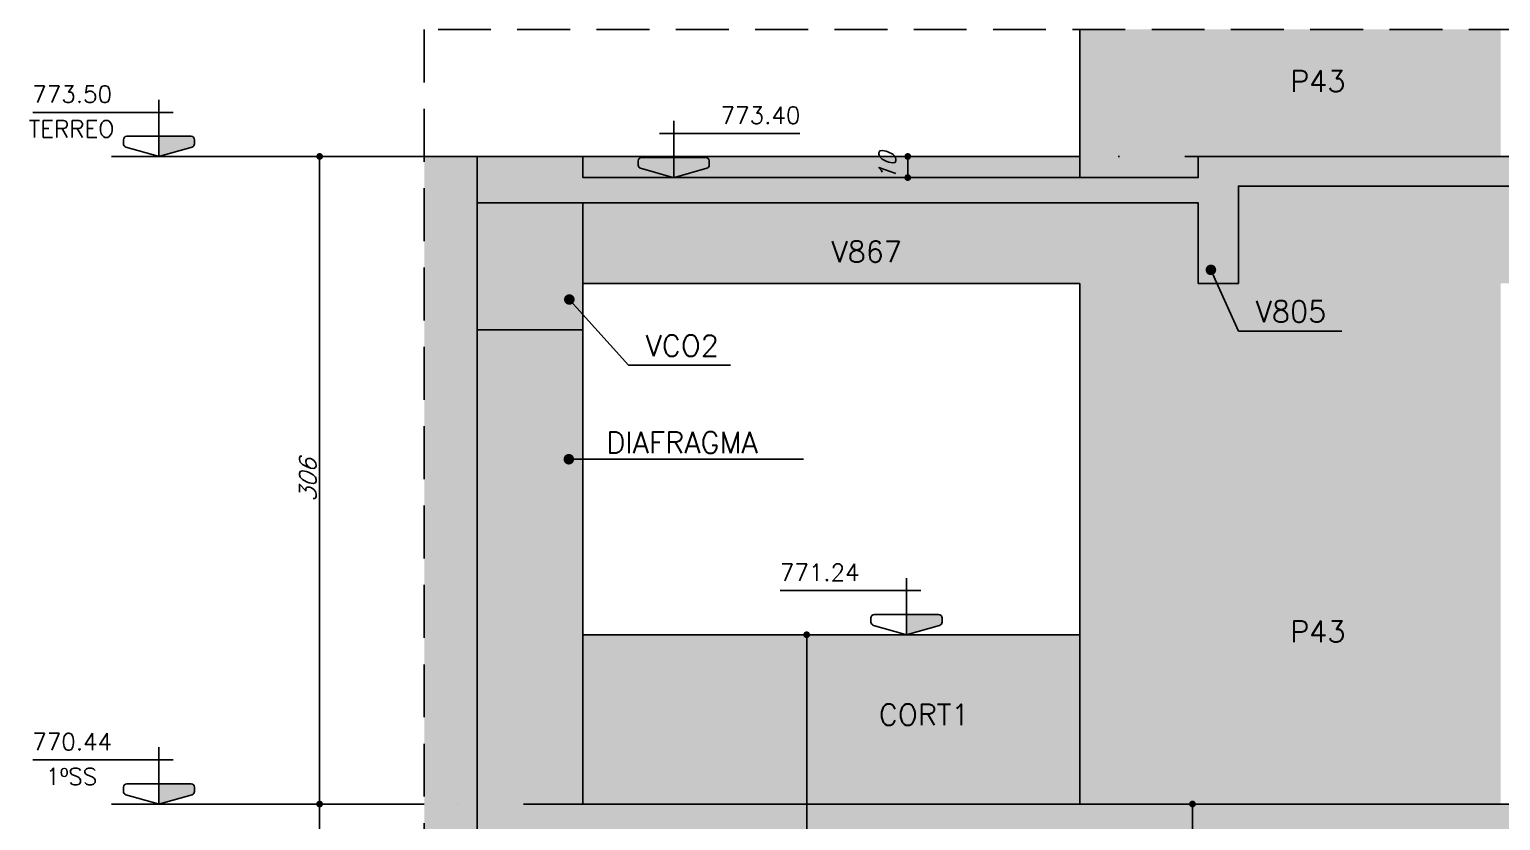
# Model space of a CAD drawing. Header units: millimetres. Extents: x 0 to 8720, y 0 to 4500.
# Drawn here: x 4000 to 4696, y 1851 to 2225 of the extents above; entities that cross this region are included whole.
import ezdxf
from ezdxf import colors
from ezdxf.entities.mleader import LeaderData, LeaderLine
from ezdxf.enums import TextEntityAlignment as Align
from ezdxf.math import Vec2, Vec3

# ---------------------------------------------------------------- set-up
doc = ezdxf.new("R2010")
doc.units = ezdxf.units.MM
doc.header["$LTSCALE"] = 50
doc.linetypes.add('DASHED', pattern=[0.75, 0.5, -0.25])
doc.linetypes.add('DIVIDE2', pattern=[0.625, 0.25, -0.125, 0, -0.125, 0, -0.125])
for name, color, linetype in [('F-AUX', 2, 'Continuous'), ('F-AUX-DET', 2, 'Continuous'), ('F-AUX-RED', 1, 'Continuous'), ('F-CORTE', 4, 'Continuous'), ('F-COTAS', 106, 'Continuous'), ('F-EIXOS-DET', 1, 'Continuous'), ('F-NÍVEL-VISTA', 2, 'Continuous'), ('F-SOLIDO-CORTE', 71, 'Continuous'), ('F-TEXTO', 6, 'Continuous'), ('F-TEXTO-YELLOW', 2, 'Continuous'), ('F-VISTA', 2, 'Continuous'), ('F-VISTA SÓLIDO', 254, 'Continuous')]:
    doc.layers.add(name, color=color, linetype=linetype)
doc.styles.add('CP-TEXT-INCL', font='simplex.shx', dxfattribs={"oblique": 20})
doc.styles.add('MCP', font='simplex.shx')
doc.styles.get("Standard").update_dxf_attribs({"font": 'txt.shx'})
doc.dimstyles.new('CP-COTAS-50', dxfattribs={"dimscale": 0.64, "dimtxt": 12.5, "dimasz": 5, "dimexe": 5, "dimexo": 5, "dimgap": 2.5, "dimtad": 1, "dimdec": 1, "dimdsep": 46, "dimtxsty": 'CP-TEXT-INCL', "dimblk1": 'DOT', "dimblk2": 'DOT', "dimsah": 1, "dimcen": 9, "dimclrd": 256, "dimclre": 256, "dimclrt": 256, "dimadec": 0, "dimazin": 0, "dimtfac": 1, "dimtdec": 1, "dimtmove": 2, "dimatfit": 3, "dimldrblk": 'DOT', "dimfxl": 5, "dimtolj": 1, "dimarcsym": 0})

# ---------------------------------------------------------------- blocks, each defined once
blk = doc.blocks.new('_DOT')
at = {"color": 0, "linetype": 'ByBlock'}
blk.add_line((-0.5, 0), (-1, 0), dxfattribs=at)
at = {"color": 0, "linetype": 'ByBlock', "const_width": 0.5}
blk.add_lwpolyline([(-0.25, 0, 1), (0.25, 0, 1)], format="xyb", close=True, dxfattribs=at)
blk = doc.blocks.new('*D97')
at = {"layer": 'F-COTAS', "lineweight": -2, "transparency": 16777216}
for p, q in [((4424.53, 2164.99), (4412.22, 2164.99)), ((4415.42, 2158.19), (4415.42, 2161.79)), ((4424.53, 2154.99), (4412.22, 2154.99))]:
    blk.add_line(p, q, dxfattribs=at)
at = {"layer": 'F-COTAS', "lineweight": -2, "transparency": 16777216, "xscale": 3.2, "yscale": 3.2, "zscale": 3.2}
for p, rotation in [((4415.42, 2164.99), 90), ((4415.42, 2154.99), 270)]:
    blk.add_blockref('_DOT', p, dxfattribs=dict(at, rotation=rotation))
at = {"layer": 'F-COTAS', "transparency": 16777216, "insert": (4405.82, 2159.99), "char_height": 8, "attachment_point": 5, "rotation": 90, "style": 'CP-TEXT-INCL'}
blk.add_mtext('\\A1;10', dxfattribs=at)
blk = doc.blocks.new('Nível - Vista')
at = {"layer": 'F-NÍVEL-VISTA'}
blk.add_hatch(color=71, dxfattribs=at).paths.add_polyline_path([(0, 0.238), (-0.38, 0.238, 0.414214), (-0.42, 0.198), (-0.42, 0.148, 0.331206), (-0.391, 0.11), (-0.011, 0.002, 0.072993), (0, 0)])
at = {"layer": 'F-NÍVEL-VISTA', "color": 2}
for p, q in [((0, 0.67), (0, 0)), ((-0.168, 0.521), (1.493, 0.521))]:
    blk.add_line(p, q, dxfattribs=at)
blk.add_lwpolyline([(-0.011, 0.002, 0.146769), (0.011, 0.002), (0.391, 0.11, 0.331206), (0.42, 0.148), (0.42, 0.198, 0.414214), (0.38, 0.238), (-0.38, 0.238, 0.414214), (-0.42, 0.198), (-0.42, 0.148, 0.331206), (-0.391, 0.11), (-0.011, 0.002, 0.146769), (0.011, 0.002)], format="xyb", dxfattribs=at)
at = {"layer": 'F-TEXTO', "color": 3, "style": 'MCP'}
for tag, p in [('NÍVEL', (1.026, 0.636)), ('NÍVEL_DETALHE', (1.02, 0.186))]:
    blk.add_attdef(tag, text='', height=0.2, dxfattribs=at).set_placement(p, align=Align.CENTER)
blk = doc.blocks.new('*D142')
at = {"layer": 'F-COTAS', "lineweight": -2, "transparency": 16777216}
blk.add_line((4550.08, 1707.19), (4550.08, 1855.79), dxfattribs=at)
at = {"layer": 'F-COTAS', "lineweight": -2, "transparency": 16777216, "xscale": 3.2, "yscale": 3.2, "zscale": 3.2}
for p, rotation in [((4550.08, 1858.99), 90), ((4550.08, 1703.99), 270)]:
    blk.add_blockref('_DOT', p, dxfattribs=dict(at, rotation=rotation))
at = {"layer": 'F-COTAS', "transparency": 16777216, "insert": (4544.48, 1781.49), "char_height": 8, "attachment_point": 5, "rotation": 90, "style": 'CP-TEXT-INCL'}
blk.add_mtext('\\A1;155', dxfattribs=at)
blk = doc.blocks.new('*D180')
at = {"layer": 'F-COTAS', "lineweight": -2, "transparency": 16777216}
for p, q in [((4094.67, 2164.99), (4140.49, 2164.99)), ((4137.29, 1862.19), (4137.29, 2161.79)), ((4123.76, 1858.99), (4140.49, 1858.99))]:
    blk.add_line(p, q, dxfattribs=at)
at = {"layer": 'F-COTAS', "lineweight": -2, "transparency": 16777216, "xscale": 3.2, "yscale": 3.2, "zscale": 3.2}
for p, rotation in [((4137.29, 2164.99), 90), ((4137.29, 1858.99), 270)]:
    blk.add_blockref('_DOT', p, dxfattribs=dict(at, rotation=rotation))
at = {"layer": 'F-COTAS', "transparency": 16777216, "insert": (4131.69, 2011.99), "char_height": 8, "attachment_point": 5, "rotation": 90, "style": 'CP-TEXT-INCL'}
blk.add_mtext('\\A1;306', dxfattribs=at)
blk = doc.blocks.new('*D182')
at = {"layer": 'F-COTAS', "lineweight": -2, "transparency": 16777216}
for p, q in [((4123.76, 1858.99), (4140.49, 1858.99)), ((4137.29, 1682.19), (4137.29, 1855.79)), ((4111.29, 1678.99), (4140.49, 1678.99))]:
    blk.add_line(p, q, dxfattribs=at)
at = {"layer": 'F-COTAS', "lineweight": -2, "transparency": 16777216, "xscale": 3.2, "yscale": 3.2, "zscale": 3.2}
for p, rotation in [((4137.29, 1858.99), 90), ((4137.29, 1678.99), 270)]:
    blk.add_blockref('_DOT', p, dxfattribs=dict(at, rotation=rotation))
at = {"layer": 'F-COTAS', "transparency": 16777216, "insert": (4131.69, 1768.99), "char_height": 8, "attachment_point": 5, "rotation": 90, "style": 'CP-TEXT-INCL'}
blk.add_mtext('\\A1;180', dxfattribs=at)
blk = doc.blocks.new('*D192')
at = {"layer": 'F-COTAS', "lineweight": -2, "transparency": 16777216}
for p, q in [((4094.67, 2164.99), (4140.49, 2164.99)), ((4137.29, 1862.19), (4137.29, 2161.79)), ((4123.76, 1858.99), (4140.49, 1858.99))]:
    blk.add_line(p, q, dxfattribs=at)
at = {"layer": 'F-COTAS', "lineweight": -2, "transparency": 16777216, "xscale": 3.2, "yscale": 3.2, "zscale": 3.2}
for p, rotation in [((4137.29, 2164.99), 90), ((4137.29, 1858.99), 270)]:
    blk.add_blockref('_DOT', p, dxfattribs=dict(at, rotation=rotation))
at = {"layer": 'F-COTAS', "transparency": 16777216, "insert": (4131.69, 2011.99), "char_height": 8, "attachment_point": 5, "rotation": 90, "style": 'CP-TEXT-INCL'}
blk.add_mtext('\\A1;306', dxfattribs=at)
blk = doc.blocks.new('*D194')
at = {"layer": 'F-COTAS', "lineweight": -2, "transparency": 16777216}
for p, q in [((4123.76, 1858.99), (4140.49, 1858.99)), ((4137.29, 1682.19), (4137.29, 1855.79)), ((4111.29, 1678.99), (4140.49, 1678.99))]:
    blk.add_line(p, q, dxfattribs=at)
at = {"layer": 'F-COTAS', "lineweight": -2, "transparency": 16777216, "xscale": 3.2, "yscale": 3.2, "zscale": 3.2}
for p, rotation in [((4137.29, 1858.99), 90), ((4137.29, 1678.99), 270)]:
    blk.add_blockref('_DOT', p, dxfattribs=dict(at, rotation=rotation))
at = {"layer": 'F-COTAS', "transparency": 16777216, "insert": (4131.69, 1768.99), "char_height": 8, "attachment_point": 5, "rotation": 90, "style": 'CP-TEXT-INCL'}
blk.add_mtext('\\A1;180', dxfattribs=at)
blk = doc.blocks.new('*D273')
at = {"layer": 'F-COTAS', "lineweight": -2, "transparency": 16777216}
for p, q in [((4367.44, 1938.99), (4364.42, 1938.99)), ((4367.62, 1707.19), (4367.62, 1935.79)), ((4367.44, 1703.99), (4364.42, 1703.99))]:
    blk.add_line(p, q, dxfattribs=at)
at = {"layer": 'F-COTAS', "lineweight": -2, "transparency": 16777216, "xscale": 3.2, "yscale": 3.2, "zscale": 3.2}
for p, rotation in [((4367.62, 1938.99), 90), ((4367.62, 1703.99), 270)]:
    blk.add_blockref('_DOT', p, dxfattribs=dict(at, rotation=rotation))
at = {"layer": 'F-COTAS', "transparency": 16777216, "insert": (4362.02, 1821.49), "char_height": 8, "attachment_point": 5, "rotation": 90, "style": 'CP-TEXT-INCL'}
blk.add_mtext('\\A1;235', dxfattribs=at)

msp = doc.modelspace()

# ---------------------------------------------------------------- hatches: boundary and pattern name
at = {"layer": 'F-AUX-DET'}
h = msp.add_hatch(dxfattribs=at)
h.set_pattern_fill('EARTH', color=252, scale=5, angle=45)
h.set_pattern_definition([(45, (-5994.112, -2175.006), (0, 44.90128), [31.75, -31.75]), (45, (-6002.53, -2166.587), (0, 44.90128), [31.75, -31.75]), (45, (-6010.95, -2158.168), (0, 44.90128), [31.75, -31.75]), (135, (-6010.95, -2152.555), (-44.90128, 0), [31.75, -31.75]), (135, (-6002.53, -2144.136), (-44.90128, 0), [31.75, -31.75]), (135, (-5994.112, -2135.717), (-44.90128, 0), [31.75, -31.75])])
h.paths.add_polyline_path([(4186.78, 179.99), (4211.78, 179.99), (4211.78, 2164.99), (4186.78, 2164.99)])
h.paths.add_polyline_path([(6845.78, 179.99), (6955.78, 179.99), (6955.78, 1562.99), (6845.78, 1562.99)])
at = {"layer": 'F-SOLIDO-CORTE'}
h = msp.add_hatch(color=256, dxfattribs=at)
h.dxf.hatch_style = 1
h.paths.add_polyline_path([(4211.78, 2142.99), (4261.78, 2142.99), (4261.78, 2142.99), (4509.52, 2142.99), (4552.78, 2142.99), (4552.78, 2104.99), (4555.56, 2104.99), (4571.78, 2104.99), (4571.78, 2113.77), (4571.78, 2150.99), (4638.51, 2150.99), (4744.37, 2150.99), (5027.78, 2150.99), (5027.78, 2104.99), (5030.56, 2104.99), (5046.78, 2104.99), (5046.78, 2113.77), (5046.78, 2150.99), (5363.5, 2150.99), (5417.78, 2150.99), (5417.78, 2104.99), (5420.56, 2104.99), (5436.78, 2104.99), (5436.78, 2113.77), (5436.78, 2150.99), (5487.05, 2150.99), (5640.71, 2150.99), (5895.3, 2150.99), (5907.64, 2150.99), (5916.28, 2150.99), (5916.28, 2094.99), (5935.28, 2094.99), (5935.28, 2105.8), (5935.28, 2140.99), (6000.18, 2140.99), (6041.63, 2140.99), (6211.51, 2140.99), (6355.78, 2140.99), (6355.78, 2094.99), (6368.13, 2094.99), (6435.78, 2094.99), (6435.78, 2104.25), (6435.78, 2140.99), (6818.03, 2140.99), (6854.99, 2140.99), (6867.34, 2140.99), (6887.78, 2140.99), (6887.78, 2094.99), (6906.78, 2094.99), (6906.78, 2104.25), (6906.78, 2154.99), (6903.85, 2154.99), (6887.78, 2154.99), (6867.34, 2154.99), (6854.99, 2154.99), (6826.78, 2154.99), (6807.78, 2154.99), (6435.78, 2154.99), (6368.13, 2154.99), (6355.78, 2154.99), (6211.51, 2154.99), (6186.78, 2154.99), (6167.78, 2154.99), (6041.63, 2154.99), (6000.18, 2154.99), (5935.28, 2154.99), (5935.28, 2164.99), (5932.35, 2164.99), (5916.28, 2164.99), (5907.64, 2164.99), (5895.3, 2164.99), (5640.71, 2164.99), (5487.05, 2164.99), (5436.78, 2164.99), (5420.56, 2164.99), (5417.78, 2164.99), (5363.5, 2164.99), (5046.78, 2164.99), (5030.56, 2164.99), (5027.78, 2164.99), (4744.37, 2164.99), (4638.51, 2164.99), (4571.78, 2164.99), (4552.78, 2164.99), (4552.78, 2154.99), (4510.2, 2154.99), (4261.78, 2154.99), (4261.78, 2164.99), (4211.78, 2164.99)])
h.paths.add_polyline_path([(4261.78, 2082.99), (4211.78, 2082.99), (4211.78, 1817.61), (4211.78, 1534.99), (4211.78, 1496.54), (4211.78, 1228.99), (4211.78, 920.54), (4211.78, 652.99), (4211.78, 444.68), (4211.78, 179.99), (4261.78, 179.99), (4261.78, 555.3), (4261.78, 617.99), (4282.21, 617.99), (4291.78, 617.99), (4291.78, 643.11), (4291.78, 652.99), (4282.21, 652.99), (4261.78, 652.99), (4261.78, 691.44), (4261.78, 1228.99), (4261.78, 1267.44), (4261.78, 1318.99), (4261.78, 1499.99), (4266.48, 1499.99), (4269.9, 1499.99), (4272.5, 1499.99), (4276.14, 1499.99), (4286.38, 1499.99), (4286.38, 1515.23), (4286.38, 1524.99), (4286.38, 1534.99), (4276.14, 1534.99), (4261.78, 1534.99), (4261.78, 1576.37), (4261.78, 1844.99), (4461.85, 1844.99), (4505.86, 1844.99), (4515.22, 1844.99), (4622.78, 1844.99), (4622.78, 1818.99), (4627.03, 1818.99), (4651.78, 1818.99), (4651.78, 1824.84), (4651.78, 1844.99), (4701.9, 1844.99), (4739.46, 1844.99), (5022.88, 1844.99), (5027.78, 1844.99), (5027.78, 1798.99), (5030.56, 1798.99), (5046.78, 1798.99), (5046.78, 1807.77), (5046.78, 1844.99), (5101.07, 1844.99), (5417.78, 1844.99), (5417.78, 1798.99), (5420.56, 1798.99), (5436.78, 1798.99), (5436.78, 1807.77), (5436.78, 1844.99), (5590.44, 1844.99), (5778.86, 1844.99), (5831.87, 1844.99), (5841.28, 1844.99), (5841.28, 1798.99), (5844.22, 1798.99), (5860.28, 1798.99), (5860.28, 1808.25), (5860.28, 1846.99), (5969.13, 1846.99), (6139.01, 1846.99), (6305.11, 1846.99), (6381.58, 1846.99), (6386.28, 1846.99), (6386.28, 1798.99), (6389.22, 1798.99), (6405.28, 1798.99), (6405.28, 1808.25), (6405.28, 1846.99), (6576.96, 1846.99), (6581.66, 1846.99), (6608.28, 1846.99), (6608.28, 1798.99), (6627.28, 1798.99), (6627.28, 1808.25), (6627.28, 1831.99), (6727.83, 1831.99), (6735.24, 1831.99), (6747.59, 1831.99), (6752.37, 1831.99), (6786.28, 1831.99), (6789.22, 1831.99), (6805.28, 1831.99), (6805.28, 1841.25), (6805.28, 1891.99), (6786.28, 1891.99), (6786.28, 1882.73), (6786.28, 1843.99), (6752.37, 1843.99), (6747.59, 1843.99), (6735.24, 1843.99), (6727.83, 1843.99), (6627.28, 1843.99), (6627.28, 1858.99), (6624.35, 1858.99), (6608.28, 1858.99), (6581.66, 1858.99), (6576.96, 1858.99), (6405.28, 1858.99), (6389.22, 1858.99), (6386.28, 1858.99), (6381.58, 1858.99), (6305.11, 1858.99), (6139.01, 1858.99), (5969.13, 1858.99), (5860.28, 1858.99), (5844.22, 1858.99), (5841.28, 1858.99), (5831.87, 1858.99), (5778.86, 1858.99), (5590.44, 1858.99), (5436.78, 1858.99), (5420.56, 1858.99), (5417.78, 1858.99), (5101.07, 1858.99), (5046.78, 1858.99), (5030.56, 1858.99), (5027.78, 1858.99), (5022.88, 1858.99), (4739.46, 1858.99), (4701.9, 1858.99), (4651.78, 1858.99), (4627.03, 1858.99), (4622.78, 1858.99), (4515.22, 1858.99), (4505.86, 1858.99), (4462.4, 1858.99), (4261.78, 1858.99)])
h = msp.add_hatch(color=256, dxfattribs=at)
h.dxf.hatch_style = 1
h.paths.add_polyline_path([(4211.78, 2142.99), (4261.78, 2142.99), (4261.78, 2082.99), (4211.78, 2082.99)])
at = {"layer": 'F-VISTA SÓLIDO'}
h = msp.add_hatch(color=256, dxfattribs=at)
h.dxf.hatch_style = 1
h.paths.add_polyline_path([(4695.78, 2224.99), (4496.78, 2224.99), (4496.78, 2164.99), (4496.78, 2154.99), (4509.52, 2154.99), (4510.2, 2154.99), (4552.78, 2154.99), (4552.78, 2164.99), (4555.56, 2164.99), (4571.78, 2164.99), (4638.51, 2164.99), (4695.78, 2164.99)])
h = msp.add_hatch(color=256, dxfattribs=at)
h.dxf.hatch_style = 1
h.paths.add_polyline_path([(4496.78, 2164.99), (4261.78, 2164.99), (4261.78, 2154.99), (4496.78, 2154.99)])
h = msp.add_hatch(color=256, dxfattribs=at)
h.dxf.hatch_style = 1
h.paths.add_polyline_path([(5142.28, 2104.99), (5417.78, 2104.99), (5417.78, 2150.99), (5363.5, 2150.99), (5046.78, 2150.99), (5046.78, 2113.77), (5046.78, 2104.99), (5030.56, 2104.99), (5027.78, 2104.99), (5027.78, 2150.99), (4744.37, 2150.99), (4638.51, 2150.99), (4571.78, 2150.99), (4571.78, 2113.77), (4571.78, 2104.99), (4555.56, 2104.99), (4552.78, 2104.99), (4552.78, 2142.99), (4510.2, 2142.99), (4509.52, 2142.99), (4261.78, 2142.99), (4261.78, 2104.99), (4496.78, 2104.99), (4496.78, 1858.99), (4505.86, 1858.99), (4515.22, 1858.99), (4622.78, 1858.99), (4627.03, 1858.99), (4651.78, 1858.99), (4695.78, 1858.99), (4695.78, 2104.99), (4943.28, 2104.99), (4943.28, 1858.99), (5022.88, 1858.99), (5027.78, 1858.99), (5030.56, 1858.99), (5046.78, 1858.99), (5101.07, 1858.99), (5142.28, 1858.99)])
h = msp.add_hatch(color=256, dxfattribs=at)
h.dxf.hatch_style = 1
h.paths.add_polyline_path([(4496.78, 1858.99), (4496.78, 1938.99), (4261.78, 1938.99), (4261.78, 1858.99)])

# ---------------------------------------------------------------- linework, layer by layer
at = {"layer": 'F-AUX', "color": 1, "linetype": 'DASHED'}
msp.add_lwpolyline([(6955.78, 179.99), (6955.78, 2224.99), (4186.78, 2224.99), (4186.78, 179.99)], dxfattribs=at)
at = {"layer": 'F-AUX-DET', "color": 252}
msp.add_lwpolyline([(4246.78, 2164.99), (4186.78, 2164.99)], dxfattribs=at)
at = {"layer": 'F-CORTE', "linetype": 'Continuous'}
msp.add_line((4496.78, 2164.99), (4496.78, 2154.99), dxfattribs=at)
at = {"layer": 'F-CORTE'}
for points in [[(4211.78, 2142.99), (4211.78, 2125.91), (4211.78, 2164.99), (4213.7, 2164.99), (4261.78, 2164.99), (4261.78, 2154.99), (4509.52, 2154.99), (4510.2, 2154.99), (4552.78, 2154.99), (4552.78, 2164.99), (4555.56, 2164.99), (4571.78, 2164.99), (4638.51, 2164.99), (4744.37, 2164.99), (5027.78, 2164.99), (5030.56, 2164.99), (5046.78, 2164.99), (5363.5, 2164.99), (5417.78, 2164.99), (5420.56, 2164.99)], [(5420.56, 2104.99), (5417.78, 2104.99), (5417.78, 2150.99), (5363.5, 2150.99), (5046.78, 2150.99), (5046.78, 2113.77), (5046.78, 2104.99), (5030.56, 2104.99), (5027.78, 2104.99), (5027.78, 2150.99), (4744.37, 2150.99), (4638.51, 2150.99), (4571.78, 2150.99), (4571.78, 2113.77), (4571.78, 2104.99), (4555.56, 2104.99), (4552.78, 2104.99), (4552.78, 2142.99), (4510.2, 2142.99), (4509.52, 2142.99), (4261.78, 2142.99), (4261.78, 2142.99)], [(4211.78, 1228.99), (4211.78, 1228.99), (4211.78, 1496.54), (4211.78, 1534.99), (4211.78, 1817.61), (4211.78, 1858.99), (4211.78, 2082.99)], [(4261.78, 2082.99), (4261.78, 1898.08), (4261.78, 1858.99), (4461.85, 1858.99), (4462.4, 1858.99), (4505.86, 1858.99), (4515.22, 1858.99), (4622.78, 1858.99), (4627.03, 1858.99), (4651.78, 1858.99), (4701.9, 1858.99), (4739.46, 1858.99), (5022.88, 1858.99), (5027.78, 1858.99), (5030.56, 1858.99), (5046.78, 1858.99), (5101.07, 1858.99), (5417.78, 1858.99), (5420.56, 1858.99)]]:
    msp.add_lwpolyline(points, dxfattribs=at)
msp.add_lwpolyline([(4211.78, 2142.99), (4261.78, 2142.99), (4261.78, 2082.99), (4211.78, 2082.99)], close=True, dxfattribs=at)
at = {"layer": 'F-EIXOS-DET', "color": 1, "linetype": 'DIVIDE2', "ltscale": 5}
for p, q in [((6955.78, 2164.99), (4186.78, 2164.99)), ((6955.78, 1858.99), (4186.78, 1858.99))]:
    msp.add_line(p, q, dxfattribs=at)
at = {"layer": 'F-EIXOS-DET', "color": 1, "ltscale": 5}
for points in [[(4186.78, 2164.99), (4038.81, 2164.99)], [(4186.78, 2164.99), (4038.81, 2164.99)], [(4186.78, 1858.99), (4038.81, 1858.99)], [(4186.78, 1858.99), (4038.81, 1858.99)]]:
    msp.add_lwpolyline(points, dxfattribs=at)
at = {"layer": 'F-VISTA', "linetype": 'Continuous'}
for p, q in [((4496.78, 2224.99), (4496.78, 2164.99)), ((4496.78, 2164.99), (4261.78, 2164.99)), ((4261.78, 2104.99), (4496.78, 2104.99)), ((4496.78, 2104.99), (4496.78, 1858.99))]:
    msp.add_line(p, q, dxfattribs=at)
at = {"layer": 'F-VISTA'}
msp.add_line((4261.78, 1938.99), (4496.78, 1938.99), dxfattribs=at)

# ---------------------------------------------------------------- block references
at = {"layer": 'F-NÍVEL-VISTA', "linetype": 'Continuous'}
ref = msp.add_blockref('Nível - Vista', (4061.31, 2164.99), dxfattribs=dict(at, xscale=-40, yscale=40, zscale=40))
ref.add_attrib('NÍVEL', '773.50', dxfattribs={"layer": 'F-TEXTO', "color": 3, "height": 8, "style": 'MCP'}).set_placement((4020.27, 2190.42), align=Align.CENTER)
ref = msp.add_blockref('Nível - Vista', (4061.31, 2164.99), dxfattribs=dict(at, xscale=-40, yscale=40, zscale=40))
ref.add_attrib('NÍVEL', '773.50', dxfattribs={"layer": 'F-TEXTO', "color": 3, "height": 8, "style": 'MCP'}).set_placement((4020.27, 2190.42), align=Align.CENTER)
at = {"layer": 'F-NÍVEL-VISTA', "linetype": 'Continuous', "xscale": 40, "yscale": 40, "zscale": 40}
msp.add_blockref('Nível - Vista', (4304.74, 2154.99), dxfattribs=at).add_auto_attribs({'NÍVEL': '773.40'})
at = {"layer": 'F-NÍVEL-VISTA', "linetype": 'Continuous'}
ref = msp.add_blockref('Nível - Vista', (4414.84, 1938.99), dxfattribs=dict(at, xscale=-40, yscale=40, zscale=40))
ref.add_attrib('NÍVEL', '771.24', dxfattribs={"layer": 'F-TEXTO', "color": 3, "height": 8, "style": 'MCP'}).set_placement((4373.79, 1964.42), align=Align.CENTER)
ref = msp.add_blockref('Nível - Vista', (4061.31, 1858.99), dxfattribs=dict(at, xscale=-40, yscale=40, zscale=40))
ref.add_attrib('NÍVEL', '770.44', dxfattribs={"layer": 'F-TEXTO', "color": 3, "height": 8, "style": 'MCP'}).set_placement((4020.27, 1884.42), align=Align.CENTER)
ref = msp.add_blockref('Nível - Vista', (4061.31, 1858.99), dxfattribs=dict(at, xscale=-40, yscale=40, zscale=40))
ref.add_attrib('NÍVEL', '770.44', dxfattribs={"layer": 'F-TEXTO', "color": 3, "height": 8, "style": 'MCP'}).set_placement((4020.27, 1884.42), align=Align.CENTER)

# ---------------------------------------------------------------- texts
at = {"layer": 'F-TEXTO', "color": 3, "style": 'MCP'}
for s, p in [('TERREO', (4019.92, 2174)), ('TERREO', (4019.92, 2174)), ('1ºSS', (4019.92, 1867.99)), ('1ºSS', (4019.92, 1867.99))]:
    msp.add_text(s, height=8, dxfattribs=at).set_placement(p, align=Align.CENTER)
at = {"layer": 'F-TEXTO-YELLOW', "style": 'MCP'}
for s, p in [('P43', (4596.28, 2195.55)), ('V867', (4379.28, 2114.99)), ('V805', (4579.9, 2086.72)), ('VCO2', (4291.38, 2070.55)), ('DIAFRAGMA', (4272.85, 2024.82)), ('P43', (4596.28, 1935.49)), ('CORT1', (4401.71, 1896.22))]:
    msp.add_text(s, height=10, dxfattribs=at).set_placement(p)

# ---------------------------------------------------------------- dimensions: what is measured, and where the dimension line sits
at = {"layer": 'F-COTAS'}
for base, p1, p2, picture, middle in [((4137.29, 2164.99), (4120.56, 1858.99), (4091.47, 2164.99), '*D180', (4131.69, 2011.99)), ((4137.29, 2164.99), (4120.56, 1858.99), (4091.47, 2164.99), '*D192', (4131.69, 2011.99)), ((4415.42, 2164.99), (4427.73, 2154.99), (4427.73, 2164.99), '*D97', (4405.82, 2159.99)), ((4367.62, 1938.99), (4370.64, 1703.99), (4370.64, 1938.99), '*D273', (4362.02, 1821.49)), ((4137.29, 1858.99), (4108.09, 1678.99), (4120.56, 1858.99), '*D182', (4131.69, 1768.99)), ((4137.29, 1858.99), (4108.09, 1678.99), (4120.56, 1858.99), '*D194', (4131.69, 1768.99)), ((4550.08, 1858.99), (4550.08, 1703.99), (4550.08, 1858.99), '*D142', (4544.48, 1781.49))]:
    dim = msp.add_linear_dim(base=base, p1=p1, p2=p2, angle=90, dimstyle='CP-COTAS-50', dxfattribs=at)
    dim.commit()
    dim.dimension.update_dxf_attribs({"geometry": picture, "text_midpoint": middle})

# ---------------------------------------------------------------- leaders
at = {"layer": 'F-AUX-RED'}
ml = msp.add_multileader_mtext('Standard', dxfattribs=at)
ml.set_content('', color=256)
ml.set_leader_properties()
ml.set_arrow_properties(name='DOT')
ml.build(insert=Vec2(0, 0))
ml.multileader.update_dxf_attribs({"text_right_attachment_type": 6, "text_top_attachment_type": 0, "text_bottom_attachment_type": 0, "dogleg_length": 0.36, "arrow_head_size": 5})
ctx = ml.context
ctx.base_point, ctx.char_height, ctx.arrow_head_size, ctx.landing_gap_size, ctx.plane_origin = Vec3(4620.7, 2082.46), 0.18, 5, 0.09, Vec3(4558.79, 2111.39)
ctx.right_attachment = 6
notes = []
notes.append((ctx, [(0, (1, 1, 0), (4571.83, 2082.46), (1, 0), 48.87, [(0, [(4558.79, 2111.39)], 256, [])])]))
ctx.mtext.insert, ctx.mtext.flow_direction = Vec3(4620.79, 2082.55), 5
ml = msp.add_multileader_mtext('Standard', dxfattribs=at)
ml.set_content('', color=256)
ml.set_leader_properties()
ml.set_arrow_properties(name='DOT')
ml.build(insert=Vec2(0, 0))
ml.multileader.update_dxf_attribs({"text_right_attachment_type": 6, "text_top_attachment_type": 0, "text_bottom_attachment_type": 0, "dogleg_length": 0.36, "arrow_head_size": 5})
ctx = ml.context
ctx.base_point, ctx.char_height, ctx.arrow_head_size, ctx.landing_gap_size, ctx.plane_origin = Vec3(4331.63, 2066.3), 0.18, 5, 0.09, Vec3(4255.37, 2097.39)
ctx.right_attachment = 6
notes.append((ctx, [(0, (1, 1, 0), (4283.31, 2066.3), (1, 0), 48.32, [(0, [(4255.37, 2097.39)], 256, [])])]))
ctx.mtext.insert, ctx.mtext.flow_direction = Vec3(4331.72, 2066.39), 5
ml = msp.add_multileader_mtext('Standard', dxfattribs=at)
ml.set_content('', color=256)
ml.set_leader_properties()
ml.set_arrow_properties(name='DOT')
ml.build(insert=Vec2(0, 0))
ml.multileader.update_dxf_attribs({"text_right_attachment_type": 6, "text_top_attachment_type": 0, "text_bottom_attachment_type": 0, "dogleg_length": 0.36, "arrow_head_size": 5})
ctx = ml.context
ctx.base_point, ctx.char_height, ctx.arrow_head_size, ctx.landing_gap_size, ctx.plane_origin = Vec3(4366.09, 2021.91), 0.18, 5, 0.09, Vec3(4255.14, 2021.91)
ctx.right_attachment = 6
notes.append((ctx, [(0, (1, 1, 0), (4275.79, 2021.91), (1, 0), 90.3, [(0, [(4255.14, 2021.91)], 256, [])])]))
ctx.mtext.insert, ctx.mtext.flow_direction = Vec3(4366.18, 2022), 5
for ctx, leaders in notes:
    for number, flags, end, landing, length, lines in leaders:
        leader = LeaderData()
        leader.index, (leader.has_last_leader_line, leader.has_dogleg_vector, leader.attachment_direction) = number, flags
        leader.last_leader_point, leader.dogleg_vector, leader.dogleg_length = Vec3(end), Vec3(landing), length
        for number, points, colour, breaks in lines:
            line = LeaderLine()
            line.index, line.vertices, line.color, line.breaks = number, Vec3.list(points), colors.encode_raw_color(colour), breaks
            leader.lines.append(line)
        ctx.leaders.append(leader)

doc.saveas('drawing.dxf')
